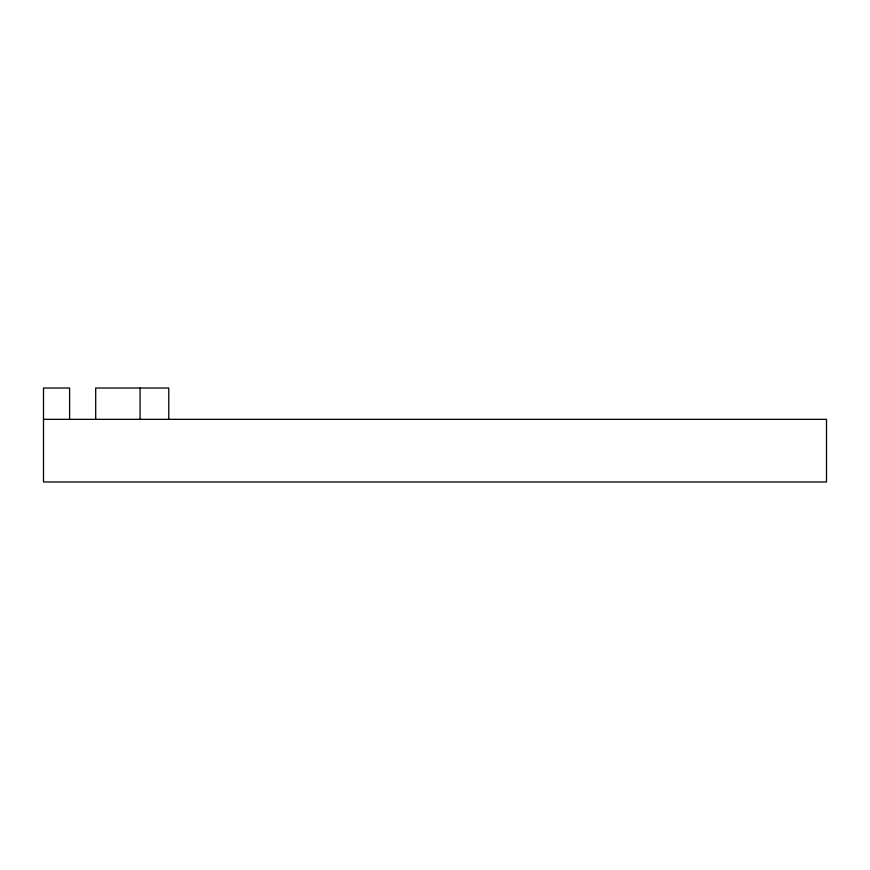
<?xml version="1.0" encoding="UTF-8"?>
<svg xmlns="http://www.w3.org/2000/svg" width="870" height="870" viewBox="0 0 870 870"><rect width="100%" height="100%" fill="white"/><g stroke="black" fill="none" stroke-linecap="round" stroke-linejoin="round"><path stroke-width="1.3" d="M43.5 419.34L826.5 419.34L826.5 481.98L43.5 481.98L43.5 388.02L69.6 388.02L69.6 419.34M168.78 419.34L168.78 388.02L95.7 388.02L95.7 419.34M140.07 388.02L140.07 419.34"/></g></svg>
